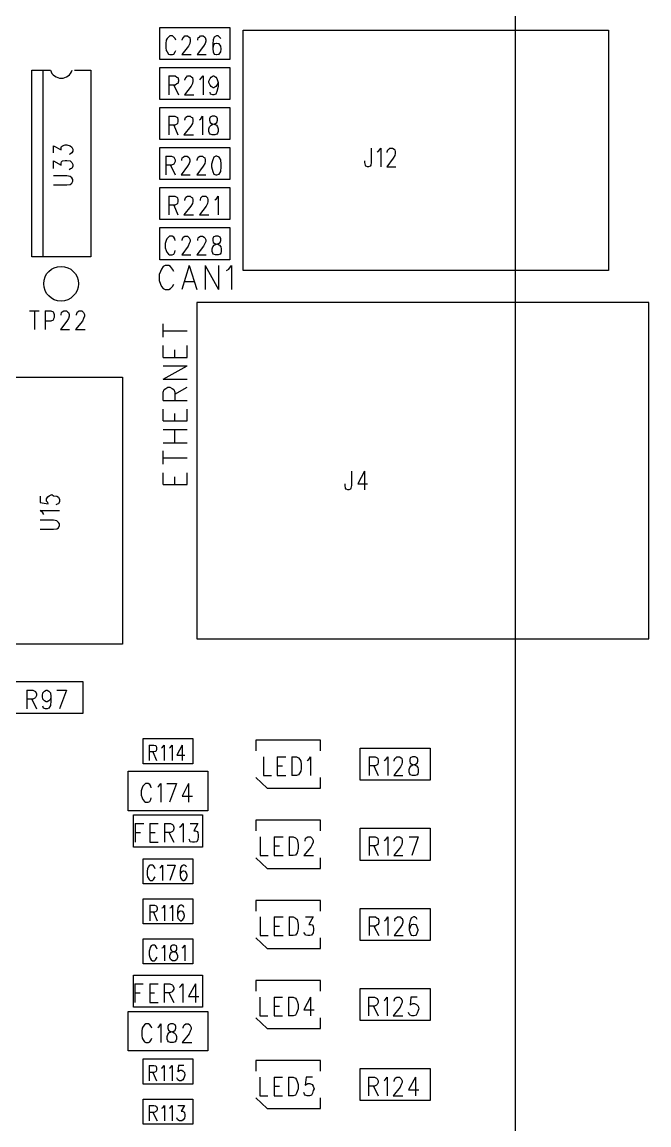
# Model space of a CAD drawing. Extents: x 11.9 to 28.1, y 10.8 to 21.2.
# Drawn here: x 22.524 to 23.698, y 17.166 to 19.231 of the extents above; entities that cross this region are included whole.
import ezdxf

# ---------------------------------------------------------------- set-up
doc = ezdxf.new("R2010")
doc.units = 0
doc.header["$MEASUREMENT"] = 0
doc.layers.add('LAYNR1', color=2, linetype='Continuous')

msp = doc.modelspace()

# ---------------------------------------------------------------- linework, layer by layer
at = {"layer": 'LAYNR1', "color": 7}
for points in [[(23.448, 14.641), (23.448, 20.041)], [(22.782, 19.161), (22.782, 19.221)], [(22.782, 19.221), (22.913, 19.221)], [(22.913, 19.221), (22.913, 19.161)], [(22.938, 19.216), (23.622, 19.216)], [(22.938, 18.766), (22.938, 19.216)], [(23.622, 19.216), (23.622, 18.766)], [(22.794, 19.197), (22.793, 19.191)], [(22.793, 19.191), (22.793, 19.183)], [(22.796, 19.2), (22.794, 19.197)], [(22.798, 19.203), (22.796, 19.2)], [(22.801, 19.205), (22.798, 19.203)], [(22.806, 19.205), (22.801, 19.205)], [(22.808, 19.203), (22.806, 19.205)], [(22.811, 19.2), (22.808, 19.203)], [(22.812, 19.197), (22.811, 19.2)], [(22.824, 19.198), (22.826, 19.202)], [(22.824, 19.197), (22.824, 19.198)], [(22.826, 19.202), (22.827, 19.203)], [(22.827, 19.203), (22.829, 19.205)], [(22.829, 19.205), (22.834, 19.205)], [(22.834, 19.205), (22.837, 19.203)], [(22.838, 19.191), (22.836, 19.186)], [(22.837, 19.203), (22.838, 19.202)], [(22.838, 19.202), (22.839, 19.198)], [(22.839, 19.195), (22.838, 19.191)], [(22.839, 19.198), (22.839, 19.195)], [(22.853, 19.198), (22.854, 19.202)], [(22.853, 19.197), (22.853, 19.198)], [(22.854, 19.202), (22.856, 19.203)], [(22.856, 19.203), (22.858, 19.205)], [(22.858, 19.205), (22.863, 19.205)], [(22.863, 19.205), (22.866, 19.203)], [(22.867, 19.191), (22.864, 19.186)], [(22.866, 19.203), (22.867, 19.202)], [(22.867, 19.202), (22.868, 19.198)], [(22.868, 19.195), (22.867, 19.191)], [(22.868, 19.198), (22.868, 19.195)], [(22.882, 19.198), (22.881, 19.19)], [(22.881, 19.19), (22.881, 19.181)], [(22.884, 19.203), (22.882, 19.198)], [(22.884, 19.19), (22.882, 19.186)], [(22.888, 19.205), (22.884, 19.203)], [(22.888, 19.191), (22.884, 19.19)], [(22.891, 19.205), (22.888, 19.205)], [(22.889, 19.191), (22.888, 19.191)], [(22.893, 19.19), (22.889, 19.191)], [(22.894, 19.203), (22.891, 19.205)], [(22.896, 19.186), (22.893, 19.19)], [(22.896, 19.2), (22.894, 19.203)], [(22.793, 19.183), (22.794, 19.178)], [(22.794, 19.178), (22.796, 19.175)], [(22.796, 19.175), (22.798, 19.171)], [(22.798, 19.171), (22.801, 19.17)], [(22.801, 19.17), (22.806, 19.17)], [(22.806, 19.17), (22.808, 19.171)], [(22.808, 19.171), (22.811, 19.175)], [(22.811, 19.175), (22.812, 19.178)], [(22.836, 19.186), (22.823, 19.17)], [(22.823, 19.17), (22.841, 19.17)], [(22.864, 19.186), (22.852, 19.17)], [(22.852, 19.17), (22.869, 19.17)], [(22.882, 19.186), (22.881, 19.181)], [(22.881, 19.181), (22.882, 19.175)], [(22.882, 19.175), (22.884, 19.171)], [(22.884, 19.171), (22.888, 19.17)], [(22.888, 19.17), (22.889, 19.17)], [(22.889, 19.17), (22.893, 19.171)], [(22.893, 19.171), (22.896, 19.175)], [(22.897, 19.181), (22.896, 19.186)], [(22.896, 19.175), (22.897, 19.18)], [(22.897, 19.18), (22.897, 19.181)], [(22.913, 19.161), (22.782, 19.161)], [(22.542, 18.791), (22.542, 19.141)], [(22.542, 19.141), (22.577, 19.141)], [(22.563, 19.141), (22.563, 18.791)], [(22.622, 19.141), (22.653, 19.141)], [(22.653, 19.141), (22.653, 18.791)], [(22.782, 19.086), (22.782, 19.146)], [(22.782, 19.146), (22.913, 19.146)], [(22.799, 19.13), (22.799, 19.095)], [(22.799, 19.13), (22.811, 19.13)], [(22.811, 19.13), (22.814, 19.128)], [(22.814, 19.128), (22.816, 19.127)], [(22.816, 19.127), (22.817, 19.123)], [(22.829, 19.123), (22.831, 19.127)], [(22.831, 19.127), (22.832, 19.128)], [(22.832, 19.128), (22.834, 19.13)], [(22.834, 19.13), (22.839, 19.13)], [(22.839, 19.13), (22.842, 19.128)], [(22.842, 19.128), (22.843, 19.127)], [(22.843, 19.127), (22.844, 19.123)], [(22.859, 19.125), (22.863, 19.13)], [(22.863, 19.13), (22.863, 19.095)], [(22.876, 19.125), (22.878, 19.128)], [(22.878, 19.128), (22.882, 19.13)], [(22.882, 19.13), (22.883, 19.13)], [(22.883, 19.13), (22.887, 19.128)], [(22.887, 19.128), (22.889, 19.125)], [(22.913, 19.146), (22.913, 19.086)], [(22.811, 19.113), (22.799, 19.113)], [(22.808, 19.113), (22.817, 19.095)], [(22.814, 19.115), (22.811, 19.113)], [(22.816, 19.116), (22.814, 19.115)], [(22.817, 19.12), (22.816, 19.116)], [(22.817, 19.123), (22.817, 19.12)], [(22.841, 19.111), (22.828, 19.095)], [(22.829, 19.122), (22.829, 19.123)], [(22.843, 19.116), (22.841, 19.111)], [(22.844, 19.12), (22.843, 19.116)], [(22.844, 19.123), (22.844, 19.12)], [(22.857, 19.123), (22.859, 19.125)], [(22.874, 19.12), (22.876, 19.125)], [(22.874, 19.118), (22.874, 19.12)], [(22.876, 19.113), (22.874, 19.118)], [(22.878, 19.11), (22.876, 19.113)], [(22.882, 19.108), (22.878, 19.11)], [(22.883, 19.108), (22.882, 19.108)], [(22.887, 19.11), (22.883, 19.108)], [(22.889, 19.113), (22.887, 19.11)], [(22.889, 19.125), (22.891, 19.118)], [(22.891, 19.118), (22.889, 19.113)], [(22.891, 19.11), (22.889, 19.101)], [(22.891, 19.118), (22.891, 19.11)], [(22.913, 19.086), (22.782, 19.086)], [(22.828, 19.095), (22.846, 19.095)], [(22.877, 19.096), (22.876, 19.1)], [(22.881, 19.095), (22.877, 19.096)], [(22.883, 19.095), (22.881, 19.095)], [(22.887, 19.096), (22.883, 19.095)], [(22.889, 19.101), (22.887, 19.096)], [(22.782, 19.011), (22.782, 19.071)], [(22.782, 19.071), (22.913, 19.071)], [(22.913, 19.071), (22.913, 19.011)], [(22.799, 19.055), (22.799, 19.02)], [(22.799, 19.055), (22.81, 19.055), (22.814, 19.053), (22.815, 19.052), (22.816, 19.048), (22.816, 19.045), (22.815, 19.041), (22.814, 19.04), (22.81, 19.038), (22.799, 19.038)], [(22.829, 19.047), (22.829, 19.048), (22.83, 19.052), (22.831, 19.053), (22.834, 19.055), (22.839, 19.055), (22.841, 19.053), (22.843, 19.052), (22.844, 19.048), (22.844, 19.045), (22.843, 19.041), (22.84, 19.036), (22.827, 19.02), (22.845, 19.02)], [(22.856, 19.048), (22.859, 19.05), (22.862, 19.055), (22.862, 19.02)], [(22.808, 19.038), (22.816, 19.02)], [(22.913, 19.011), (22.782, 19.011)], [(22.583, 18.986), (22.583, 18.999)], [(22.583, 18.999), (22.597, 18.992)], [(22.597, 18.996), (22.598, 18.998)], [(22.597, 18.992), (22.597, 18.996)], [(22.598, 18.998), (22.6, 18.999)], [(22.6, 18.999), (22.605, 19.001)], [(22.605, 19.001), (22.608, 19.001)], [(22.608, 19.001), (22.614, 18.999)], [(22.615, 18.984), (22.612, 18.983)], [(22.614, 18.999), (22.617, 18.997)], [(22.617, 18.986), (22.615, 18.984)], [(22.617, 18.997), (22.619, 18.993)], [(22.619, 18.989), (22.617, 18.986)], [(22.619, 18.993), (22.619, 18.989)], [(22.782, 18.996), (22.913, 18.996)], [(22.782, 18.936), (22.782, 18.996)], [(22.913, 18.996), (22.913, 18.936)], [(23.178, 18.995), (23.178, 18.968)], [(23.189, 18.988), (23.192, 18.99)], [(23.192, 18.99), (23.196, 18.995)], [(23.196, 18.995), (23.196, 18.96)], [(23.208, 18.988), (23.209, 18.992)], [(23.208, 18.987), (23.208, 18.988)], [(23.209, 18.992), (23.211, 18.993)], [(23.211, 18.993), (23.213, 18.995)], [(23.213, 18.995), (23.218, 18.995)], [(23.218, 18.995), (23.221, 18.993)], [(23.221, 18.993), (23.222, 18.992)], [(23.222, 18.992), (23.223, 18.988)], [(23.223, 18.985), (23.222, 18.981)], [(23.223, 18.988), (23.223, 18.985)], [(22.583, 18.957), (22.583, 18.971)], [(22.583, 18.971), (22.597, 18.963)], [(22.597, 18.967), (22.598, 18.969)], [(22.597, 18.963), (22.597, 18.967)], [(22.598, 18.969), (22.6, 18.971)], [(22.6, 18.971), (22.605, 18.972)], [(22.605, 18.972), (22.608, 18.972)], [(22.608, 18.972), (22.614, 18.971)], [(22.614, 18.971), (22.617, 18.968)], [(22.617, 18.968), (22.619, 18.964)], [(22.619, 18.964), (22.619, 18.961)], [(22.793, 18.98), (22.793, 18.945)], [(22.793, 18.98), (22.804, 18.98)], [(22.804, 18.963), (22.793, 18.963)], [(22.802, 18.963), (22.811, 18.945)], [(22.804, 18.98), (22.808, 18.978)], [(22.808, 18.965), (22.804, 18.963)], [(22.808, 18.978), (22.809, 18.977)], [(22.809, 18.966), (22.808, 18.965)], [(22.809, 18.977), (22.811, 18.973)], [(22.811, 18.97), (22.809, 18.966)], [(22.811, 18.973), (22.811, 18.97)], [(22.823, 18.973), (22.824, 18.977)], [(22.823, 18.972), (22.823, 18.973)], [(22.824, 18.977), (22.826, 18.978)], [(22.826, 18.978), (22.828, 18.98)], [(22.828, 18.98), (22.833, 18.98)], [(22.833, 18.98), (22.836, 18.978)], [(22.837, 18.966), (22.834, 18.961)], [(22.836, 18.978), (22.837, 18.977)], [(22.837, 18.977), (22.838, 18.973)], [(22.838, 18.97), (22.837, 18.966)], [(22.838, 18.973), (22.838, 18.97)], [(22.852, 18.973), (22.853, 18.977)], [(22.852, 18.972), (22.852, 18.973)], [(22.853, 18.977), (22.854, 18.978)], [(22.854, 18.978), (22.857, 18.98)], [(22.857, 18.98), (22.862, 18.98)], [(22.862, 18.98), (22.864, 18.978)], [(22.866, 18.966), (22.863, 18.961)], [(22.864, 18.978), (22.866, 18.977)], [(22.866, 18.977), (22.867, 18.973)], [(22.867, 18.97), (22.866, 18.966)], [(22.867, 18.973), (22.867, 18.97)], [(22.881, 18.973), (22.879, 18.965)], [(22.879, 18.965), (22.879, 18.96)], [(22.883, 18.978), (22.881, 18.973)], [(22.887, 18.98), (22.883, 18.978)], [(22.889, 18.98), (22.887, 18.98)], [(22.893, 18.978), (22.889, 18.98)], [(22.896, 18.973), (22.893, 18.978)], [(22.897, 18.965), (22.896, 18.973)], [(22.897, 18.96), (22.897, 18.965)], [(23.166, 18.968), (23.166, 18.971)], [(23.167, 18.963), (23.166, 18.968)], [(23.168, 18.961), (23.167, 18.963)], [(23.177, 18.963), (23.176, 18.961)], [(23.178, 18.968), (23.177, 18.963)], [(23.219, 18.976), (23.207, 18.96)], [(23.222, 18.981), (23.219, 18.976)], [(22.608, 18.943), (22.583, 18.943)], [(22.614, 18.942), (22.608, 18.943)], [(22.615, 18.956), (22.612, 18.954)], [(22.617, 18.939), (22.614, 18.942)], [(22.617, 18.957), (22.615, 18.956)], [(22.619, 18.961), (22.617, 18.957)], [(22.834, 18.961), (22.822, 18.945)], [(22.822, 18.945), (22.839, 18.945)], [(22.863, 18.961), (22.851, 18.945)], [(22.851, 18.945), (22.868, 18.945)], [(22.879, 18.96), (22.881, 18.951)], [(22.881, 18.951), (22.883, 18.946)], [(22.883, 18.946), (22.887, 18.945)], [(22.887, 18.945), (22.889, 18.945)], [(22.889, 18.945), (22.893, 18.946)], [(22.893, 18.946), (22.896, 18.951)], [(22.896, 18.951), (22.897, 18.96)], [(23.171, 18.96), (23.168, 18.961)], [(23.173, 18.96), (23.171, 18.96)], [(23.176, 18.961), (23.173, 18.96)], [(23.207, 18.96), (23.224, 18.96)], [(22.583, 18.926), (22.608, 18.926)], [(22.608, 18.926), (22.614, 18.927)], [(22.614, 18.927), (22.617, 18.929)], [(22.619, 18.936), (22.617, 18.939)], [(22.617, 18.929), (22.619, 18.933)], [(22.619, 18.933), (22.619, 18.936)], [(22.913, 18.936), (22.782, 18.936)], [(22.782, 18.921), (22.913, 18.921)], [(22.782, 18.861), (22.782, 18.921)], [(22.913, 18.921), (22.913, 18.861)], [(22.799, 18.905), (22.799, 18.87)], [(22.799, 18.905), (22.81, 18.905), (22.814, 18.903), (22.815, 18.902), (22.816, 18.898), (22.816, 18.895), (22.815, 18.891), (22.814, 18.89), (22.81, 18.888), (22.799, 18.888)], [(22.829, 18.897), (22.829, 18.898), (22.83, 18.902), (22.831, 18.903), (22.834, 18.905), (22.839, 18.905), (22.841, 18.903), (22.843, 18.902), (22.844, 18.898), (22.844, 18.895), (22.843, 18.891), (22.84, 18.886), (22.827, 18.87), (22.845, 18.87)], [(22.858, 18.897), (22.858, 18.898), (22.859, 18.902), (22.86, 18.903), (22.862, 18.905), (22.868, 18.905), (22.87, 18.903), (22.871, 18.902), (22.872, 18.898), (22.872, 18.895), (22.871, 18.891), (22.869, 18.886), (22.856, 18.87), (22.874, 18.87)], [(22.885, 18.898), (22.888, 18.9), (22.891, 18.905), (22.891, 18.87)], [(22.808, 18.888), (22.816, 18.87)], [(22.913, 18.861), (22.782, 18.861)], [(22.782, 18.846), (22.913, 18.846)], [(22.782, 18.786), (22.782, 18.846)], [(22.913, 18.846), (22.913, 18.786)], [(22.811, 18.822), (22.81, 18.825), (22.808, 18.828), (22.805, 18.83), (22.8, 18.83), (22.798, 18.828), (22.795, 18.825), (22.794, 18.822), (22.792, 18.816), (22.792, 18.808), (22.794, 18.803), (22.795, 18.8), (22.798, 18.796), (22.8, 18.795), (22.805, 18.795), (22.808, 18.796), (22.81, 18.8), (22.811, 18.803)], [(22.824, 18.822), (22.824, 18.823), (22.825, 18.827), (22.826, 18.828), (22.829, 18.83), (22.834, 18.83), (22.836, 18.828), (22.837, 18.827), (22.839, 18.823), (22.839, 18.82), (22.837, 18.816), (22.835, 18.811), (22.823, 18.795), (22.84, 18.795)], [(22.853, 18.822), (22.853, 18.823), (22.854, 18.827), (22.855, 18.828), (22.858, 18.83), (22.862, 18.83), (22.865, 18.828), (22.866, 18.827), (22.868, 18.823), (22.868, 18.82), (22.866, 18.816), (22.864, 18.811), (22.851, 18.795), (22.869, 18.795)], [(22.653, 18.791), (22.542, 18.791)], [(22.913, 18.786), (22.782, 18.786)], [(22.783, 18.764), (22.781, 18.758), (22.781, 18.747)], [(22.808, 18.764), (22.806, 18.768), (22.802, 18.773), (22.799, 18.775), (22.792, 18.775), (22.788, 18.773), (22.785, 18.768), (22.783, 18.764)], [(22.837, 18.775), (22.823, 18.73)], [(22.837, 18.775), (22.851, 18.73)], [(22.867, 18.775), (22.867, 18.73)], [(22.867, 18.775), (22.892, 18.73)], [(22.892, 18.775), (22.892, 18.73)], [(22.907, 18.766), (22.911, 18.768), (22.916, 18.775), (22.916, 18.73)], [(23.622, 18.766), (22.938, 18.766)], [(22.781, 18.747), (22.783, 18.74), (22.785, 18.736), (22.788, 18.732), (22.792, 18.73)], [(22.799, 18.73), (22.802, 18.732), (22.806, 18.736), (22.808, 18.74)], [(22.829, 18.745), (22.846, 18.745)], [(22.792, 18.73), (22.799, 18.73)], [(23.698, 18.706), (22.851, 18.706)], [(22.851, 18.706), (22.851, 18.076)], [(23.698, 18.076), (23.698, 18.706)], [(22.538, 18.69), (22.556, 18.69)], [(22.547, 18.69), (22.547, 18.655)], [(22.567, 18.69), (22.567, 18.655)], [(22.567, 18.69), (22.578, 18.69)], [(22.578, 18.69), (22.582, 18.688)], [(22.582, 18.673), (22.578, 18.671)], [(22.582, 18.688), (22.583, 18.687)], [(22.583, 18.675), (22.582, 18.673)], [(22.583, 18.687), (22.584, 18.683)], [(22.584, 18.678), (22.583, 18.675)], [(22.584, 18.683), (22.584, 18.678)], [(22.597, 18.683), (22.598, 18.687)], [(22.597, 18.682), (22.597, 18.683)], [(22.598, 18.687), (22.599, 18.688)], [(22.599, 18.688), (22.602, 18.69)], [(22.602, 18.69), (22.607, 18.69)], [(22.607, 18.69), (22.609, 18.688)], [(22.611, 18.676), (22.608, 18.671)], [(22.609, 18.688), (22.611, 18.687)], [(22.611, 18.687), (22.612, 18.683)], [(22.612, 18.68), (22.611, 18.676)], [(22.612, 18.683), (22.612, 18.68)], [(22.626, 18.683), (22.627, 18.687)], [(22.626, 18.682), (22.626, 18.683)], [(22.627, 18.687), (22.628, 18.688)], [(22.628, 18.688), (22.631, 18.69)], [(22.631, 18.69), (22.636, 18.69)], [(22.636, 18.69), (22.638, 18.688)], [(22.639, 18.676), (22.637, 18.671)], [(22.638, 18.688), (22.639, 18.687)], [(22.639, 18.687), (22.641, 18.683)], [(22.641, 18.68), (22.639, 18.676)], [(22.641, 18.683), (22.641, 18.68)], [(22.578, 18.671), (22.567, 18.671)], [(22.608, 18.671), (22.596, 18.655)], [(22.596, 18.655), (22.613, 18.655)], [(22.637, 18.671), (22.624, 18.655)], [(22.624, 18.655), (22.642, 18.655)], [(22.788, 18.641), (22.788, 18.666)], [(22.788, 18.653), (22.833, 18.653)], [(22.788, 18.603), (22.788, 18.625)], [(22.81, 18.603), (22.81, 18.617)], [(22.833, 18.603), (22.833, 18.625)], [(22.788, 18.603), (22.833, 18.603)], [(22.788, 18.562), (22.833, 18.587)], [(22.788, 18.587), (22.833, 18.587)], [(22.433, 18.566), (22.712, 18.566)], [(22.712, 18.566), (22.712, 18.066)], [(22.788, 18.562), (22.833, 18.562)], [(22.788, 18.538), (22.79, 18.543)], [(22.788, 18.522), (22.788, 18.538)], [(22.79, 18.543), (22.793, 18.545)], [(22.793, 18.545), (22.797, 18.547)], [(22.797, 18.547), (22.801, 18.547)], [(22.801, 18.547), (22.805, 18.545)], [(22.805, 18.545), (22.808, 18.543)], [(22.808, 18.543), (22.81, 18.538)], [(22.81, 18.534), (22.833, 18.547)], [(22.81, 18.538), (22.81, 18.522)], [(22.788, 18.522), (22.833, 18.522)], [(22.788, 18.484), (22.788, 18.506)], [(22.81, 18.484), (22.81, 18.498)], [(22.833, 18.484), (22.833, 18.506)], [(22.788, 18.484), (22.833, 18.484)], [(22.788, 18.468), (22.833, 18.468)], [(22.81, 18.443), (22.81, 18.468)], [(22.788, 18.443), (22.833, 18.443)], [(22.788, 18.403), (22.788, 18.428)], [(22.788, 18.415), (22.833, 18.415)], [(22.788, 18.365), (22.788, 18.387)], [(22.833, 18.365), (22.833, 18.387)], [(23.141, 18.39), (23.141, 18.363), (23.14, 18.358), (23.139, 18.356), (23.136, 18.355), (23.134, 18.355), (23.131, 18.356), (23.13, 18.358), (23.129, 18.363), (23.129, 18.366)], [(23.165, 18.39), (23.153, 18.366), (23.171, 18.366)], [(23.165, 18.39), (23.165, 18.355)], [(22.788, 18.365), (22.833, 18.365)], [(22.81, 18.365), (22.81, 18.379)], [(22.558, 18.343), (22.558, 18.331)], [(22.57, 18.338), (22.572, 18.342)], [(22.572, 18.342), (22.575, 18.344)], [(22.575, 18.344), (22.58, 18.346)], [(22.58, 18.346), (22.583, 18.344)], [(22.583, 18.344), (22.589, 18.343)], [(22.589, 18.343), (22.592, 18.341)], [(22.558, 18.331), (22.573, 18.329)], [(22.57, 18.334), (22.57, 18.338)], [(22.572, 18.331), (22.57, 18.334)], [(22.573, 18.329), (22.572, 18.331)], [(22.59, 18.328), (22.587, 18.327)], [(22.592, 18.329), (22.59, 18.328)], [(22.592, 18.341), (22.594, 18.337)], [(22.594, 18.333), (22.592, 18.329)], [(22.594, 18.337), (22.594, 18.333)], [(22.563, 18.312), (22.558, 18.316)], [(22.558, 18.316), (22.594, 18.316)], [(22.565, 18.309), (22.563, 18.312)], [(22.583, 18.298), (22.558, 18.298)], [(22.558, 18.281), (22.583, 18.281)], [(22.589, 18.297), (22.583, 18.298)], [(22.583, 18.281), (22.589, 18.282)], [(22.592, 18.294), (22.589, 18.297)], [(22.589, 18.282), (22.592, 18.284)], [(22.594, 18.291), (22.592, 18.294)], [(22.592, 18.284), (22.594, 18.288)], [(22.594, 18.288), (22.594, 18.291)], [(22.851, 18.076), (23.698, 18.076)], [(22.712, 18.066), (22.433, 18.066)], [(22.507, 17.996), (22.638, 17.996)], [(22.638, 17.996), (22.638, 17.936)], [(22.533, 17.98), (22.533, 17.945)], [(22.533, 17.98), (22.544, 17.98)], [(22.544, 17.98), (22.548, 17.978)], [(22.548, 17.978), (22.549, 17.977)], [(22.549, 17.977), (22.551, 17.973)], [(22.551, 17.97), (22.549, 17.966)], [(22.551, 17.973), (22.551, 17.97)], [(22.562, 17.97), (22.563, 17.975)], [(22.562, 17.968), (22.562, 17.97)], [(22.563, 17.975), (22.566, 17.978)], [(22.566, 17.978), (22.569, 17.98)], [(22.569, 17.98), (22.571, 17.98)], [(22.571, 17.98), (22.574, 17.978)], [(22.574, 17.978), (22.577, 17.975)], [(22.577, 17.975), (22.578, 17.968)], [(22.589, 17.98), (22.607, 17.98)], [(22.607, 17.98), (22.594, 17.945)], [(22.544, 17.963), (22.533, 17.963)], [(22.542, 17.963), (22.551, 17.945)], [(22.548, 17.965), (22.544, 17.963)], [(22.549, 17.966), (22.548, 17.965)], [(22.563, 17.963), (22.562, 17.968)], [(22.566, 17.96), (22.563, 17.963)], [(22.564, 17.946), (22.563, 17.95)], [(22.569, 17.958), (22.566, 17.96)], [(22.571, 17.958), (22.569, 17.958)], [(22.574, 17.96), (22.571, 17.958)], [(22.577, 17.963), (22.574, 17.96)], [(22.577, 17.951), (22.574, 17.946)], [(22.578, 17.968), (22.577, 17.963)], [(22.578, 17.96), (22.577, 17.951)], [(22.578, 17.968), (22.578, 17.96)], [(22.638, 17.936), (22.507, 17.936)], [(22.568, 17.945), (22.564, 17.946)], [(22.571, 17.945), (22.568, 17.945)], [(22.574, 17.946), (22.571, 17.945)], [(22.751, 17.889), (22.844, 17.889)], [(22.751, 17.842), (22.751, 17.889)], [(22.844, 17.889), (22.844, 17.842)], [(22.762, 17.877), (22.762, 17.848)], [(22.762, 17.877), (22.771, 17.877), (22.774, 17.876), (22.775, 17.875), (22.776, 17.872), (22.776, 17.869), (22.775, 17.866), (22.774, 17.865), (22.771, 17.864), (22.762, 17.864)], [(22.785, 17.872), (22.787, 17.873), (22.79, 17.877), (22.79, 17.848)], [(22.8, 17.872), (22.802, 17.873), (22.805, 17.877), (22.805, 17.848)], [(22.824, 17.877), (22.814, 17.858), (22.829, 17.858)], [(22.824, 17.877), (22.824, 17.848)], [(23.083, 17.886), (22.962, 17.886)], [(22.962, 17.886), (22.962, 17.866)], [(23.083, 17.866), (23.083, 17.886)], [(23.157, 17.871), (23.288, 17.871)], [(23.157, 17.811), (23.157, 17.871)], [(23.288, 17.871), (23.288, 17.811)], [(22.769, 17.864), (22.776, 17.848)], [(22.976, 17.855), (22.976, 17.82)], [(23.002, 17.855), (23.002, 17.82)], [(23.002, 17.855), (23.018, 17.855)], [(23.029, 17.855), (23.029, 17.82)], [(23.029, 17.855), (23.038, 17.855)], [(23.038, 17.855), (23.042, 17.853)], [(23.042, 17.853), (23.044, 17.85)], [(23.044, 17.85), (23.046, 17.847)], [(23.046, 17.847), (23.047, 17.841)], [(23.058, 17.848), (23.061, 17.85)], [(23.061, 17.85), (23.064, 17.855)], [(23.064, 17.855), (23.064, 17.82)], [(23.174, 17.855), (23.174, 17.82)], [(23.174, 17.855), (23.185, 17.855), (23.189, 17.853), (23.19, 17.852), (23.191, 17.848), (23.191, 17.845), (23.19, 17.841), (23.189, 17.84), (23.185, 17.838), (23.174, 17.838)], [(23.202, 17.848), (23.205, 17.85), (23.209, 17.855), (23.209, 17.82)], [(23.221, 17.847), (23.221, 17.848), (23.222, 17.852), (23.224, 17.853), (23.226, 17.855), (23.231, 17.855), (23.234, 17.853), (23.235, 17.852), (23.236, 17.848), (23.236, 17.845), (23.235, 17.841), (23.233, 17.836), (23.22, 17.82), (23.237, 17.82)], [(22.723, 17.828), (22.872, 17.828)], [(22.723, 17.754), (22.723, 17.828)], [(22.844, 17.842), (22.751, 17.842)], [(22.872, 17.828), (22.872, 17.754)], [(23.002, 17.838), (23.012, 17.838)], [(23.046, 17.828), (23.044, 17.825)], [(23.047, 17.833), (23.046, 17.828)], [(23.047, 17.841), (23.047, 17.833)], [(23.183, 17.838), (23.191, 17.82)], [(22.766, 17.797), (22.765, 17.8), (22.763, 17.803), (22.76, 17.805), (22.755, 17.805), (22.753, 17.803), (22.75, 17.8), (22.749, 17.797), (22.747, 17.791), (22.747, 17.783), (22.749, 17.778), (22.75, 17.775), (22.753, 17.771), (22.755, 17.77), (22.76, 17.77), (22.763, 17.771), (22.765, 17.775), (22.766, 17.778)], [(22.778, 17.798), (22.78, 17.8), (22.784, 17.805), (22.784, 17.77)], [(22.795, 17.805), (22.813, 17.805)], [(22.813, 17.805), (22.8, 17.77)], [(22.836, 17.805), (22.824, 17.781), (22.843, 17.781)], [(22.836, 17.805), (22.836, 17.77)], [(22.962, 17.816), (22.983, 17.796)], [(22.976, 17.82), (22.991, 17.82)], [(23.002, 17.82), (23.018, 17.82)], [(23.038, 17.82), (23.029, 17.82)], [(23.042, 17.821), (23.038, 17.82)], [(23.044, 17.825), (23.042, 17.821)], [(23.083, 17.796), (23.083, 17.816)], [(23.288, 17.811), (23.157, 17.811)], [(22.983, 17.796), (23.083, 17.796)], [(22.872, 17.754), (22.723, 17.754)], [(22.733, 17.686), (22.733, 17.746)], [(22.733, 17.746), (22.862, 17.746)], [(22.862, 17.746), (22.862, 17.686)], [(22.736, 17.73), (22.736, 17.695)], [(22.736, 17.73), (22.752, 17.73)], [(22.763, 17.73), (22.763, 17.695)], [(22.763, 17.73), (22.779, 17.73)], [(22.791, 17.73), (22.791, 17.695)], [(22.791, 17.73), (22.802, 17.73)], [(22.802, 17.73), (22.806, 17.728)], [(22.806, 17.728), (22.807, 17.727)], [(22.807, 17.727), (22.808, 17.723)], [(22.808, 17.723), (22.808, 17.72)], [(22.819, 17.723), (22.822, 17.725)], [(22.822, 17.725), (22.826, 17.73)], [(22.826, 17.73), (22.826, 17.695)], [(22.839, 17.73), (22.853, 17.73)], [(22.853, 17.73), (22.846, 17.716)], [(23.083, 17.736), (22.962, 17.736)], [(22.962, 17.736), (22.962, 17.716)], [(23.083, 17.716), (23.083, 17.736)], [(22.736, 17.713), (22.746, 17.713)], [(22.763, 17.713), (22.773, 17.713)], [(22.802, 17.713), (22.791, 17.713)], [(22.799, 17.713), (22.808, 17.695)], [(22.806, 17.715), (22.802, 17.713)], [(22.807, 17.716), (22.806, 17.715)], [(22.808, 17.72), (22.807, 17.716)], [(22.846, 17.716), (22.849, 17.716)], [(22.849, 17.716), (22.852, 17.715)], [(22.852, 17.715), (22.853, 17.713)], [(22.853, 17.713), (22.854, 17.708)], [(22.854, 17.705), (22.853, 17.7)], [(22.854, 17.708), (22.854, 17.705)], [(22.97, 17.705), (22.97, 17.67), (22.985, 17.67)], [(22.996, 17.705), (22.996, 17.67)], [(22.996, 17.705), (23.013, 17.705)], [(23.024, 17.705), (23.024, 17.67)], [(23.024, 17.705), (23.032, 17.705), (23.036, 17.703), (23.039, 17.7), (23.04, 17.697), (23.041, 17.691), (23.041, 17.683), (23.04, 17.678), (23.039, 17.675), (23.036, 17.671), (23.032, 17.67), (23.024, 17.67)], [(23.054, 17.697), (23.054, 17.698), (23.055, 17.702), (23.056, 17.703), (23.059, 17.705), (23.064, 17.705), (23.066, 17.703), (23.067, 17.702), (23.069, 17.698), (23.069, 17.695), (23.067, 17.691), (23.065, 17.686), (23.052, 17.67), (23.07, 17.67)], [(23.157, 17.721), (23.288, 17.721)], [(23.157, 17.661), (23.157, 17.721)], [(23.174, 17.705), (23.174, 17.67)], [(23.174, 17.705), (23.185, 17.705), (23.189, 17.703), (23.19, 17.702), (23.191, 17.698), (23.191, 17.695), (23.19, 17.691), (23.189, 17.69), (23.185, 17.688), (23.174, 17.688)], [(23.202, 17.698), (23.205, 17.7), (23.209, 17.705), (23.209, 17.67)], [(23.221, 17.697), (23.221, 17.698), (23.222, 17.702), (23.224, 17.703), (23.226, 17.705), (23.231, 17.705), (23.234, 17.703), (23.235, 17.702), (23.236, 17.698), (23.236, 17.695), (23.235, 17.691), (23.233, 17.686), (23.22, 17.67), (23.237, 17.67)], [(23.249, 17.705), (23.266, 17.705)], [(23.266, 17.705), (23.254, 17.67)], [(23.288, 17.721), (23.288, 17.661)], [(22.862, 17.686), (22.733, 17.686)], [(22.763, 17.695), (22.779, 17.695)], [(22.838, 17.698), (22.837, 17.701)], [(22.839, 17.696), (22.838, 17.698)], [(22.843, 17.695), (22.839, 17.696)], [(22.847, 17.695), (22.843, 17.695)], [(22.851, 17.696), (22.847, 17.695)], [(22.853, 17.7), (22.851, 17.696)], [(22.996, 17.688), (23.006, 17.688)], [(23.183, 17.688), (23.191, 17.67)], [(22.751, 17.664), (22.844, 17.664)], [(22.751, 17.617), (22.751, 17.664)], [(22.844, 17.664), (22.844, 17.617)], [(22.962, 17.666), (22.983, 17.646)], [(22.996, 17.67), (23.013, 17.67)], [(23.083, 17.646), (23.083, 17.666)], [(23.288, 17.661), (23.157, 17.661)], [(22.773, 17.645), (22.772, 17.648), (22.77, 17.651), (22.768, 17.652), (22.764, 17.652), (22.762, 17.651), (22.76, 17.648), (22.759, 17.645), (22.758, 17.641), (22.758, 17.634), (22.759, 17.63), (22.76, 17.628), (22.762, 17.625), (22.764, 17.623), (22.768, 17.623), (22.77, 17.625), (22.772, 17.628), (22.773, 17.63)], [(22.782, 17.647), (22.784, 17.648), (22.787, 17.652), (22.787, 17.623)], [(22.796, 17.652), (22.811, 17.652)], [(22.811, 17.652), (22.801, 17.623)], [(22.832, 17.648), (22.831, 17.651), (22.828, 17.652), (22.826, 17.652), (22.823, 17.651), (22.821, 17.647), (22.82, 17.64), (22.82, 17.633), (22.821, 17.628), (22.823, 17.625), (22.826, 17.623), (22.827, 17.623), (22.83, 17.625), (22.832, 17.628), (22.833, 17.632), (22.833, 17.633), (22.832, 17.637), (22.83, 17.64), (22.827, 17.641), (22.826, 17.641), (22.823, 17.64), (22.821, 17.637), (22.82, 17.633)], [(22.983, 17.646), (23.083, 17.646)], [(22.844, 17.617), (22.751, 17.617)], [(22.751, 17.589), (22.844, 17.589)], [(22.751, 17.542), (22.751, 17.589)], [(22.844, 17.589), (22.844, 17.542)], [(23.083, 17.586), (22.962, 17.586)], [(22.962, 17.586), (22.962, 17.566)], [(23.083, 17.566), (23.083, 17.586)], [(22.763, 17.577), (22.763, 17.548)], [(22.763, 17.577), (22.772, 17.577), (22.775, 17.576), (22.776, 17.575), (22.777, 17.572), (22.777, 17.569), (22.776, 17.566), (22.775, 17.565), (22.772, 17.564), (22.763, 17.564)], [(22.77, 17.564), (22.777, 17.548)], [(22.786, 17.572), (22.788, 17.573), (22.791, 17.577), (22.791, 17.548)], [(22.801, 17.572), (22.803, 17.573), (22.806, 17.577), (22.806, 17.548)], [(22.827, 17.573), (22.826, 17.576), (22.823, 17.577), (22.821, 17.577), (22.818, 17.576), (22.816, 17.572), (22.815, 17.565), (22.815, 17.558), (22.816, 17.553), (22.818, 17.55), (22.821, 17.548), (22.822, 17.548), (22.825, 17.55), (22.827, 17.553), (22.828, 17.557), (22.828, 17.558), (22.827, 17.562), (22.825, 17.565), (22.822, 17.566), (22.821, 17.566), (22.818, 17.565), (22.816, 17.562), (22.815, 17.558)], [(23.157, 17.571), (23.288, 17.571)], [(23.157, 17.511), (23.157, 17.571)], [(23.288, 17.571), (23.288, 17.511)], [(22.844, 17.542), (22.751, 17.542)], [(22.97, 17.555), (22.97, 17.52), (22.985, 17.52)], [(22.996, 17.555), (22.996, 17.52)], [(22.996, 17.555), (23.013, 17.555)], [(22.996, 17.538), (23.006, 17.538)], [(23.024, 17.555), (23.024, 17.52)], [(23.024, 17.555), (23.032, 17.555), (23.036, 17.553), (23.039, 17.55), (23.04, 17.547), (23.041, 17.541), (23.041, 17.533), (23.04, 17.528), (23.039, 17.525), (23.036, 17.521), (23.032, 17.52), (23.024, 17.52)], [(23.055, 17.555), (23.069, 17.555), (23.061, 17.541), (23.065, 17.541), (23.067, 17.54), (23.069, 17.538), (23.07, 17.533), (23.07, 17.53), (23.069, 17.525), (23.066, 17.521), (23.063, 17.52), (23.059, 17.52), (23.055, 17.521), (23.054, 17.523), (23.052, 17.526)], [(23.174, 17.555), (23.174, 17.52)], [(23.174, 17.555), (23.186, 17.555)], [(23.186, 17.538), (23.174, 17.538)], [(23.183, 17.538), (23.192, 17.52)], [(23.186, 17.555), (23.189, 17.553)], [(23.189, 17.54), (23.186, 17.538)], [(23.189, 17.553), (23.191, 17.552)], [(23.191, 17.541), (23.189, 17.54)], [(23.191, 17.552), (23.192, 17.548)], [(23.192, 17.545), (23.191, 17.541)], [(23.192, 17.548), (23.192, 17.545)], [(23.203, 17.548), (23.206, 17.55)], [(23.206, 17.55), (23.209, 17.555)], [(23.209, 17.555), (23.209, 17.52)], [(23.222, 17.548), (23.223, 17.552)], [(23.222, 17.547), (23.222, 17.548)], [(23.223, 17.552), (23.224, 17.553)], [(23.224, 17.553), (23.227, 17.555)], [(23.227, 17.555), (23.232, 17.555)], [(23.232, 17.555), (23.234, 17.553)], [(23.236, 17.541), (23.233, 17.536)], [(23.234, 17.553), (23.236, 17.552)], [(23.236, 17.552), (23.237, 17.548)], [(23.237, 17.545), (23.236, 17.541)], [(23.237, 17.548), (23.237, 17.545)], [(23.251, 17.548), (23.249, 17.54)], [(23.249, 17.54), (23.249, 17.531)], [(23.253, 17.553), (23.251, 17.548)], [(23.253, 17.54), (23.251, 17.536)], [(23.257, 17.555), (23.253, 17.553)], [(23.257, 17.541), (23.253, 17.54)], [(23.259, 17.555), (23.257, 17.555)], [(23.258, 17.541), (23.257, 17.541)], [(23.262, 17.54), (23.258, 17.541)], [(23.263, 17.553), (23.259, 17.555)], [(23.264, 17.536), (23.262, 17.54)], [(23.264, 17.55), (23.263, 17.553)], [(22.962, 17.516), (22.983, 17.496)], [(22.996, 17.52), (23.013, 17.52)], [(23.083, 17.496), (23.083, 17.516)], [(23.233, 17.536), (23.221, 17.52)], [(23.221, 17.52), (23.238, 17.52)], [(23.251, 17.536), (23.249, 17.531)], [(23.249, 17.531), (23.251, 17.525)], [(23.251, 17.525), (23.253, 17.521)], [(23.253, 17.521), (23.257, 17.52)], [(23.257, 17.52), (23.258, 17.52)], [(23.258, 17.52), (23.262, 17.521)], [(23.262, 17.521), (23.264, 17.525)], [(23.266, 17.531), (23.264, 17.536)], [(23.264, 17.525), (23.266, 17.53)], [(23.266, 17.53), (23.266, 17.531)], [(22.751, 17.514), (22.844, 17.514)], [(22.751, 17.467), (22.751, 17.514)], [(22.777, 17.495), (22.776, 17.498), (22.774, 17.501), (22.772, 17.502), (22.768, 17.502), (22.766, 17.501), (22.764, 17.498), (22.763, 17.495), (22.762, 17.491), (22.762, 17.484), (22.763, 17.48), (22.764, 17.478), (22.766, 17.475), (22.768, 17.473), (22.772, 17.473), (22.774, 17.475), (22.776, 17.478), (22.777, 17.48)], [(22.786, 17.497), (22.788, 17.498), (22.791, 17.502), (22.791, 17.473)], [(22.824, 17.497), (22.826, 17.498), (22.829, 17.502), (22.829, 17.473)], [(22.844, 17.514), (22.844, 17.467)], [(22.983, 17.496), (23.083, 17.496)], [(23.288, 17.511), (23.157, 17.511)], [(22.844, 17.467), (22.751, 17.467)], [(22.733, 17.386), (22.733, 17.446)], [(22.733, 17.446), (22.862, 17.446)], [(22.862, 17.446), (22.862, 17.386)], [(23.083, 17.436), (22.962, 17.436)], [(22.962, 17.436), (22.962, 17.416)], [(23.083, 17.416), (23.083, 17.436)], [(22.735, 17.43), (22.735, 17.395)], [(22.735, 17.43), (22.751, 17.43)], [(22.735, 17.413), (22.745, 17.413)], [(22.763, 17.43), (22.763, 17.395)], [(22.763, 17.43), (22.779, 17.43)], [(22.763, 17.413), (22.772, 17.413)], [(22.79, 17.43), (22.79, 17.395)], [(22.79, 17.43), (22.801, 17.43), (22.805, 17.428), (22.806, 17.427), (22.808, 17.423), (22.808, 17.42), (22.806, 17.416), (22.805, 17.415), (22.801, 17.413), (22.79, 17.413)], [(22.799, 17.413), (22.808, 17.395)], [(22.819, 17.423), (22.821, 17.425), (22.825, 17.43), (22.825, 17.395)], [(22.849, 17.43), (22.836, 17.406), (22.855, 17.406)], [(22.849, 17.43), (22.849, 17.395)], [(23.157, 17.421), (23.288, 17.421)], [(23.157, 17.361), (23.157, 17.421)], [(23.288, 17.421), (23.288, 17.361)], [(22.763, 17.395), (22.779, 17.395)], [(22.969, 17.405), (22.969, 17.37)], [(22.996, 17.405), (22.996, 17.37)], [(22.996, 17.405), (23.012, 17.405)], [(23.023, 17.405), (23.023, 17.37)], [(23.023, 17.405), (23.032, 17.405)], [(23.032, 17.405), (23.036, 17.403)], [(23.036, 17.403), (23.038, 17.4)], [(23.038, 17.4), (23.039, 17.397)], [(23.039, 17.397), (23.041, 17.391)], [(23.064, 17.405), (23.052, 17.381)], [(23.064, 17.405), (23.064, 17.37)], [(23.173, 17.405), (23.173, 17.37)], [(23.173, 17.405), (23.184, 17.405)], [(23.184, 17.405), (23.188, 17.403)], [(23.188, 17.403), (23.189, 17.402)], [(23.189, 17.402), (23.191, 17.398)], [(23.191, 17.395), (23.189, 17.391)], [(23.191, 17.398), (23.191, 17.395)], [(23.202, 17.398), (23.204, 17.4)], [(23.204, 17.4), (23.208, 17.405)], [(23.208, 17.405), (23.208, 17.37)], [(23.221, 17.398), (23.222, 17.402)], [(23.221, 17.397), (23.221, 17.398)], [(23.222, 17.402), (23.223, 17.403)], [(23.223, 17.403), (23.226, 17.405)], [(23.226, 17.405), (23.231, 17.405)], [(23.231, 17.405), (23.233, 17.403)], [(23.233, 17.403), (23.234, 17.402)], [(23.234, 17.402), (23.236, 17.398)], [(23.236, 17.395), (23.234, 17.391)], [(23.236, 17.398), (23.236, 17.395)], [(23.252, 17.405), (23.251, 17.39)], [(23.264, 17.405), (23.252, 17.405)], [(23.252, 17.391), (23.256, 17.393)], [(23.256, 17.393), (23.259, 17.393)], [(23.259, 17.393), (23.263, 17.391)], [(22.723, 17.378), (22.872, 17.378)], [(22.723, 17.304), (22.723, 17.378)], [(22.862, 17.386), (22.733, 17.386)], [(22.872, 17.378), (22.872, 17.304)], [(22.996, 17.388), (23.006, 17.388)], [(23.036, 17.371), (23.032, 17.37)], [(23.038, 17.375), (23.036, 17.371)], [(23.039, 17.378), (23.038, 17.375)], [(23.041, 17.383), (23.039, 17.378)], [(23.041, 17.391), (23.041, 17.383)], [(23.052, 17.381), (23.071, 17.381)], [(23.184, 17.388), (23.173, 17.388)], [(23.182, 17.388), (23.191, 17.37)], [(23.188, 17.39), (23.184, 17.388)], [(23.189, 17.391), (23.188, 17.39)], [(23.232, 17.386), (23.219, 17.37)], [(23.234, 17.391), (23.232, 17.386)], [(23.249, 17.373), (23.248, 17.376)], [(23.251, 17.371), (23.249, 17.373)], [(23.251, 17.39), (23.252, 17.391)], [(23.254, 17.37), (23.251, 17.371)], [(23.262, 17.371), (23.258, 17.37)], [(23.264, 17.375), (23.262, 17.371)], [(23.263, 17.391), (23.266, 17.388)], [(23.266, 17.38), (23.264, 17.375)], [(23.266, 17.388), (23.267, 17.383)], [(23.267, 17.383), (23.266, 17.38)], [(22.753, 17.353), (22.751, 17.35)], [(22.756, 17.355), (22.753, 17.353)], [(22.761, 17.355), (22.756, 17.355)], [(22.763, 17.353), (22.761, 17.355)], [(22.766, 17.35), (22.763, 17.353)], [(22.781, 17.35), (22.784, 17.355)], [(22.784, 17.355), (22.784, 17.32)], [(22.798, 17.353), (22.797, 17.35)], [(22.802, 17.355), (22.798, 17.353)], [(22.807, 17.355), (22.802, 17.355)], [(22.811, 17.353), (22.807, 17.355)], [(22.812, 17.35), (22.811, 17.353)], [(22.826, 17.348), (22.827, 17.352)], [(22.827, 17.352), (22.828, 17.353)], [(22.828, 17.353), (22.831, 17.355)], [(22.831, 17.355), (22.836, 17.355)], [(22.836, 17.355), (22.838, 17.353)], [(22.838, 17.353), (22.839, 17.352)], [(22.839, 17.352), (22.841, 17.348)], [(22.962, 17.366), (22.983, 17.346)], [(22.969, 17.37), (22.984, 17.37)], [(22.996, 17.37), (23.012, 17.37)], [(23.032, 17.37), (23.023, 17.37)], [(23.083, 17.346), (23.083, 17.366)], [(23.288, 17.361), (23.157, 17.361)], [(23.219, 17.37), (23.237, 17.37)], [(23.258, 17.37), (23.254, 17.37)], [(22.749, 17.347), (22.748, 17.341)], [(22.748, 17.341), (22.748, 17.333)], [(22.748, 17.333), (22.749, 17.328)], [(22.751, 17.35), (22.749, 17.347)], [(22.767, 17.347), (22.766, 17.35)], [(22.778, 17.348), (22.781, 17.35)], [(22.796, 17.331), (22.797, 17.335)], [(22.796, 17.326), (22.796, 17.331)], [(22.797, 17.35), (22.797, 17.347)], [(22.797, 17.347), (22.798, 17.343)], [(22.797, 17.335), (22.799, 17.338)], [(22.798, 17.343), (22.801, 17.341)], [(22.799, 17.338), (22.803, 17.34)], [(22.801, 17.341), (22.806, 17.34)], [(22.803, 17.34), (22.808, 17.341)], [(22.806, 17.34), (22.809, 17.338)], [(22.808, 17.341), (22.811, 17.343)], [(22.809, 17.338), (22.812, 17.335)], [(22.811, 17.343), (22.812, 17.347)], [(22.812, 17.347), (22.812, 17.35)], [(22.812, 17.335), (22.813, 17.331)], [(22.813, 17.331), (22.813, 17.326)], [(22.837, 17.336), (22.824, 17.32)], [(22.826, 17.347), (22.826, 17.348)], [(22.839, 17.341), (22.837, 17.336)], [(22.841, 17.345), (22.839, 17.341)], [(22.841, 17.348), (22.841, 17.345)], [(22.983, 17.346), (23.083, 17.346)], [(22.749, 17.328), (22.751, 17.325)], [(22.751, 17.325), (22.753, 17.321)], [(22.753, 17.321), (22.756, 17.32)], [(22.756, 17.32), (22.761, 17.32)], [(22.761, 17.32), (22.763, 17.321)], [(22.763, 17.321), (22.766, 17.325)], [(22.766, 17.325), (22.767, 17.328)], [(22.797, 17.323), (22.796, 17.326)], [(22.798, 17.321), (22.797, 17.323)], [(22.802, 17.32), (22.798, 17.321)], [(22.807, 17.32), (22.802, 17.32)], [(22.811, 17.321), (22.807, 17.32)], [(22.812, 17.323), (22.811, 17.321)], [(22.813, 17.326), (22.812, 17.323)], [(22.824, 17.32), (22.842, 17.32)], [(22.872, 17.304), (22.723, 17.304)], [(22.751, 17.289), (22.844, 17.289)], [(22.751, 17.242), (22.751, 17.289)], [(22.844, 17.289), (22.844, 17.242)], [(22.762, 17.277), (22.762, 17.248)], [(22.762, 17.277), (22.771, 17.277), (22.774, 17.276), (22.775, 17.275), (22.776, 17.272), (22.776, 17.269), (22.775, 17.266), (22.774, 17.265), (22.771, 17.264), (22.762, 17.264)], [(22.785, 17.272), (22.787, 17.273), (22.79, 17.277), (22.79, 17.248)], [(22.8, 17.272), (22.802, 17.273), (22.805, 17.277), (22.805, 17.248)], [(22.827, 17.277), (22.817, 17.277), (22.816, 17.265), (22.817, 17.266), (22.82, 17.268), (22.823, 17.268), (22.826, 17.266), (22.828, 17.264), (22.829, 17.259), (22.828, 17.257), (22.827, 17.253), (22.825, 17.25), (22.822, 17.248), (22.819, 17.248), (22.816, 17.25), (22.815, 17.251), (22.814, 17.254)], [(23.083, 17.286), (22.962, 17.286)], [(22.962, 17.286), (22.962, 17.266)], [(23.083, 17.266), (23.083, 17.286)], [(23.157, 17.271), (23.288, 17.271)], [(23.157, 17.211), (23.157, 17.271)], [(23.288, 17.271), (23.288, 17.211)], [(22.769, 17.264), (22.776, 17.248)], [(22.969, 17.255), (22.969, 17.22)], [(22.996, 17.255), (22.996, 17.22)], [(22.996, 17.255), (23.012, 17.255)], [(23.023, 17.255), (23.023, 17.22)], [(23.023, 17.255), (23.032, 17.255)], [(23.032, 17.255), (23.036, 17.253)], [(23.036, 17.253), (23.038, 17.25)], [(23.038, 17.25), (23.039, 17.247)], [(23.039, 17.247), (23.041, 17.241)], [(23.056, 17.255), (23.054, 17.24)], [(23.068, 17.255), (23.056, 17.255)], [(23.173, 17.255), (23.173, 17.22)], [(23.173, 17.255), (23.184, 17.255)], [(23.184, 17.255), (23.188, 17.253)], [(23.188, 17.253), (23.189, 17.252)], [(23.189, 17.252), (23.191, 17.248)], [(23.191, 17.248), (23.191, 17.245)], [(23.202, 17.248), (23.204, 17.25)], [(23.204, 17.25), (23.208, 17.255)], [(23.208, 17.255), (23.208, 17.22)], [(23.221, 17.248), (23.222, 17.252)], [(23.221, 17.247), (23.221, 17.248)], [(23.222, 17.252), (23.223, 17.253)], [(23.223, 17.253), (23.226, 17.255)], [(23.226, 17.255), (23.231, 17.255)], [(23.231, 17.255), (23.233, 17.253)], [(23.233, 17.253), (23.234, 17.252)], [(23.234, 17.252), (23.236, 17.248)], [(23.236, 17.248), (23.236, 17.245)], [(23.261, 17.255), (23.248, 17.231)], [(23.261, 17.255), (23.261, 17.22)], [(22.844, 17.242), (22.751, 17.242)], [(22.996, 17.238), (23.006, 17.238)], [(23.039, 17.228), (23.038, 17.225)], [(23.041, 17.233), (23.039, 17.228)], [(23.041, 17.241), (23.041, 17.233)], [(23.054, 17.24), (23.056, 17.241)], [(23.056, 17.241), (23.059, 17.243)], [(23.059, 17.243), (23.063, 17.243)], [(23.063, 17.243), (23.067, 17.241)], [(23.067, 17.241), (23.069, 17.238)], [(23.069, 17.23), (23.068, 17.225)], [(23.069, 17.238), (23.071, 17.233)], [(23.071, 17.233), (23.069, 17.23)], [(23.184, 17.238), (23.173, 17.238)], [(23.182, 17.238), (23.191, 17.22)], [(23.188, 17.24), (23.184, 17.238)], [(23.189, 17.241), (23.188, 17.24)], [(23.191, 17.245), (23.189, 17.241)], [(23.232, 17.236), (23.219, 17.22)], [(23.234, 17.241), (23.232, 17.236)], [(23.236, 17.245), (23.234, 17.241)], [(23.248, 17.231), (23.267, 17.231)], [(22.751, 17.214), (22.844, 17.214)], [(22.751, 17.167), (22.751, 17.214)], [(22.844, 17.214), (22.844, 17.167)], [(22.962, 17.216), (22.983, 17.196)], [(22.969, 17.22), (22.984, 17.22)], [(22.996, 17.22), (23.012, 17.22)], [(23.032, 17.22), (23.023, 17.22)], [(23.036, 17.221), (23.032, 17.22)], [(23.038, 17.225), (23.036, 17.221)], [(23.053, 17.223), (23.052, 17.226)], [(23.054, 17.221), (23.053, 17.223)], [(23.058, 17.22), (23.054, 17.221)], [(23.062, 17.22), (23.058, 17.22)], [(23.066, 17.221), (23.062, 17.22)], [(23.068, 17.225), (23.066, 17.221)], [(23.083, 17.196), (23.083, 17.216)], [(23.288, 17.211), (23.157, 17.211)], [(23.219, 17.22), (23.237, 17.22)], [(22.762, 17.202), (22.762, 17.173)], [(22.762, 17.202), (22.771, 17.202), (22.774, 17.201), (22.776, 17.2), (22.777, 17.197), (22.777, 17.194), (22.776, 17.191), (22.774, 17.19), (22.771, 17.189), (22.762, 17.189)], [(22.769, 17.189), (22.777, 17.173)], [(22.786, 17.197), (22.788, 17.198), (22.791, 17.202), (22.791, 17.173)], [(22.8, 17.197), (22.802, 17.198), (22.805, 17.202), (22.805, 17.173)], [(22.816, 17.202), (22.828, 17.202), (22.822, 17.191), (22.825, 17.191), (22.827, 17.19), (22.828, 17.189), (22.829, 17.184), (22.829, 17.182), (22.828, 17.178), (22.826, 17.175)], [(22.983, 17.196), (23.083, 17.196)], [(22.844, 17.167), (22.751, 17.167)], [(22.826, 17.175), (22.823, 17.173), (22.819, 17.173), (22.816, 17.175), (22.815, 17.176), (22.814, 17.179)]]:
    msp.add_lwpolyline(points, dxfattribs=at)
msp.add_lwpolyline([(22.577, 19.141, 0.744031), (22.618, 19.141)], format="xyb", dxfattribs=at)
for points in [[(22.88, 19.055), (22.876, 19.053), (22.875, 19.05), (22.875, 19.047), (22.876, 19.043), (22.879, 19.041), (22.884, 19.04), (22.888, 19.038), (22.89, 19.035), (22.891, 19.031), (22.891, 19.026), (22.89, 19.023), (22.889, 19.021), (22.885, 19.02), (22.88, 19.02), (22.876, 19.021), (22.875, 19.023), (22.874, 19.026), (22.874, 19.031), (22.875, 19.035), (22.878, 19.038), (22.881, 19.04), (22.886, 19.041), (22.889, 19.043), (22.89, 19.047), (22.89, 19.05), (22.889, 19.053), (22.885, 19.055), (22.88, 19.055)], [(22.886, 18.83), (22.882, 18.828), (22.881, 18.825), (22.881, 18.822), (22.882, 18.818), (22.885, 18.816), (22.89, 18.815), (22.894, 18.813), (22.896, 18.81), (22.897, 18.806), (22.897, 18.801), (22.896, 18.798), (22.895, 18.796), (22.891, 18.795), (22.886, 18.795), (22.882, 18.796), (22.881, 18.798), (22.88, 18.801), (22.88, 18.806), (22.881, 18.81), (22.884, 18.813), (22.888, 18.815), (22.892, 18.816), (22.895, 18.818), (22.896, 18.822), (22.896, 18.825), (22.895, 18.828), (22.891, 18.83), (22.886, 18.83)], [(23.255, 17.855), (23.251, 17.853), (23.25, 17.85), (23.25, 17.847), (23.251, 17.843), (23.254, 17.841), (23.259, 17.84), (23.263, 17.838), (23.265, 17.835), (23.266, 17.831), (23.266, 17.826), (23.265, 17.823), (23.264, 17.821), (23.26, 17.82), (23.255, 17.82), (23.251, 17.821), (23.25, 17.823), (23.249, 17.826), (23.249, 17.831), (23.25, 17.835), (23.253, 17.838), (23.256, 17.84), (23.261, 17.841), (23.264, 17.843), (23.265, 17.847), (23.265, 17.85), (23.264, 17.853), (23.26, 17.855), (23.255, 17.855)], [(22.806, 17.502), (22.803, 17.501), (22.802, 17.498), (22.802, 17.495), (22.803, 17.493), (22.805, 17.491), (22.809, 17.49), (22.812, 17.489), (22.814, 17.486), (22.815, 17.483), (22.815, 17.479), (22.814, 17.476), (22.813, 17.475), (22.81, 17.473), (22.806, 17.473), (22.803, 17.475), (22.802, 17.476), (22.801, 17.479), (22.801, 17.483), (22.802, 17.486), (22.804, 17.489), (22.807, 17.49), (22.811, 17.491), (22.813, 17.493), (22.814, 17.495), (22.814, 17.498), (22.813, 17.501), (22.81, 17.502), (22.806, 17.502)]]:
    msp.add_lwpolyline(points, close=True, dxfattribs=at)
msp.add_circle((22.597, 18.741), 0.0325, dxfattribs=at)

doc.saveas('drawing.dxf')
